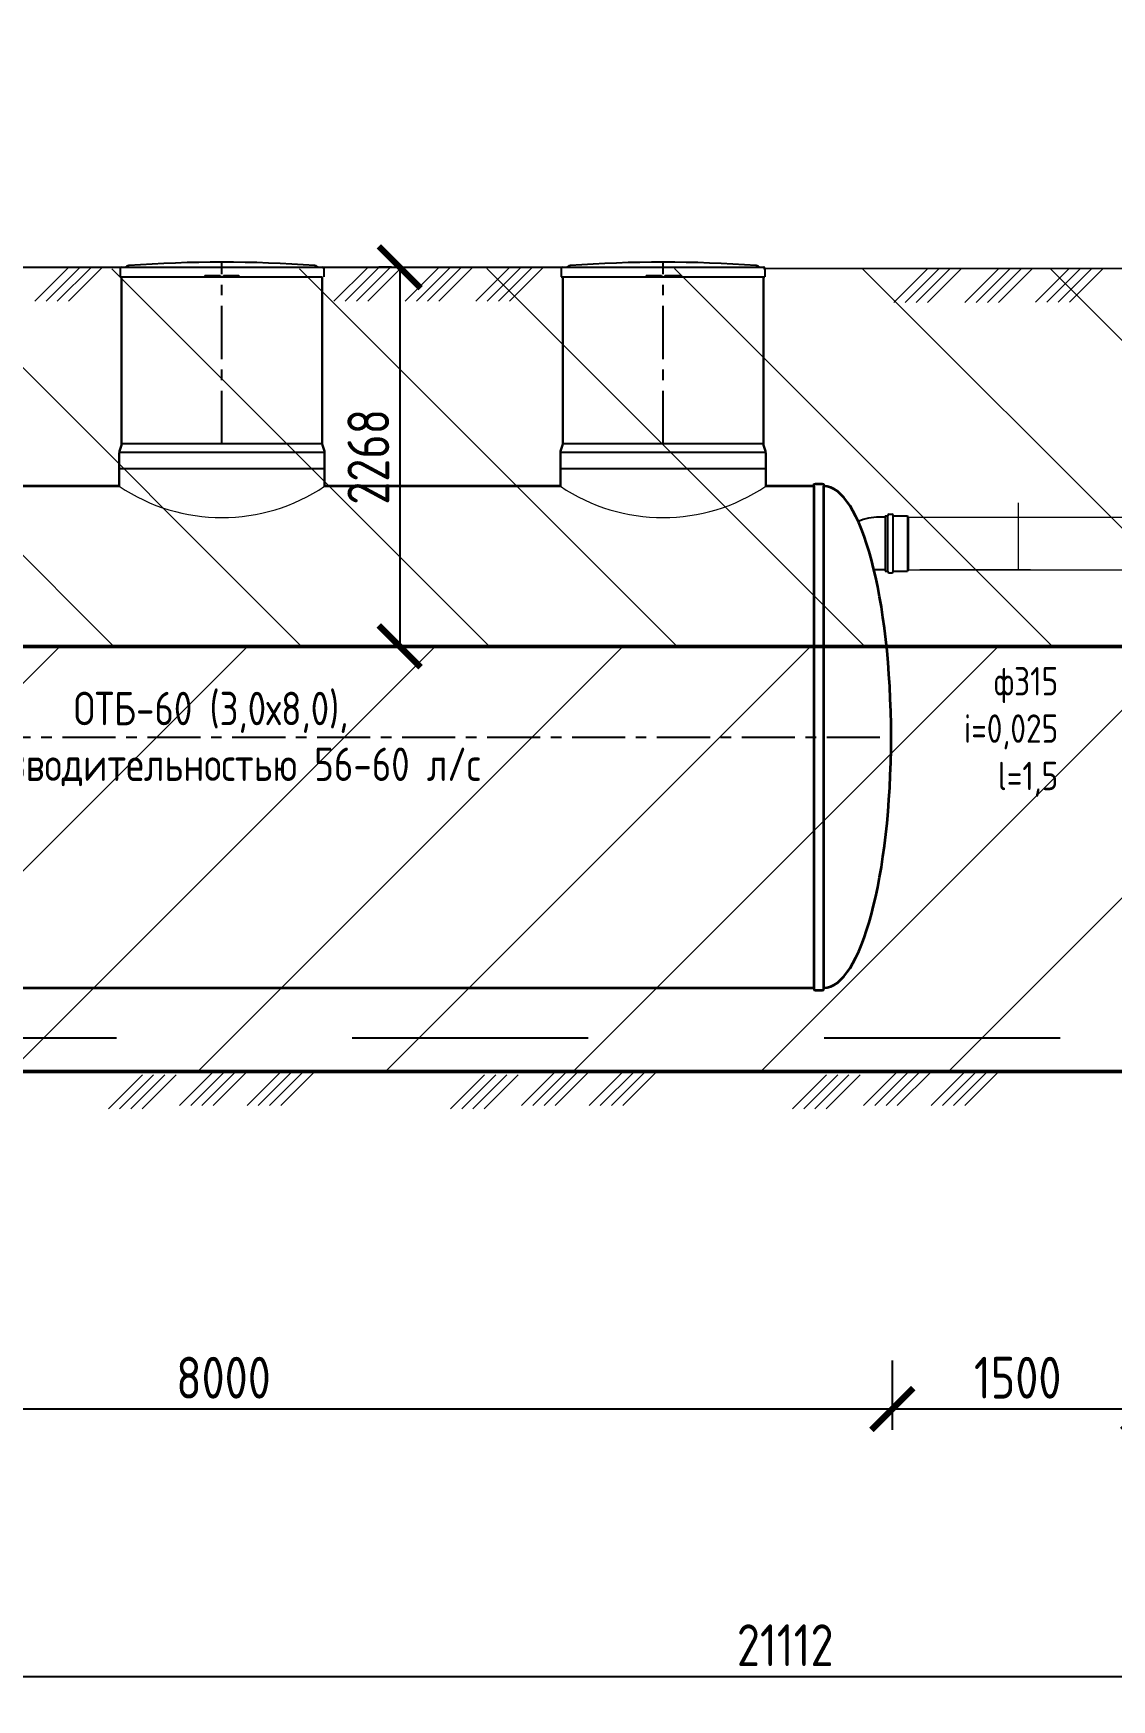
# Model space of a CAD drawing. Header units: millimetres. Extents: x 24859265 to 26550985, y 32092698 to 33532929.
# Drawn here: x 26153278 to 26159728, y 33018749 to 33028716 of the extents above; entities that cross this region are included whole.
import ezdxf

# ---------------------------------------------------------------- set-up
doc = ezdxf.new("R2010")
doc.units = ezdxf.units.MM
doc.linetypes.add('осевая', pattern=[50.8, 31.75, -6.35, 6.35, -6.35])
doc.linetypes.add('Штриховая', pattern=[2822.222233, 1411.111116, -1411.111116])
doc.layers.add('Mitat', color=1, linetype='Continuous')
doc.layers.add('Системный слой', color=7, linetype='Continuous')
doc.layers.add('Труба профиль', color=7, linetype='Continuous', lineweight=50)
doc.layers.add('эколайн', color=7, linetype='Continuous', lineweight=30)
doc.styles.add('ARTEM GOST', font='GOST_0.TTF')
doc.styles.add('GOST 2.304', font='GOST_0.TTF')
doc.styles.get("Standard").update_dxf_attribs({"font": 'arial.ttf'})
doc.dimstyles.new('ISO-25', dxfattribs={"dimtxt": 2.5, "dimasz": 2.5, "dimexe": 1.25, "dimexo": 0.625, "dimtad": 1, "dimtxsty": 'Standard', "dimcen": 2.5, "dimadec": 0, "dimazin": 0, "dimtfac": 1, "dimtmove": 0, "dimatfit": 3, "dimfxl": 1, "dimarcsym": 0})

# ---------------------------------------------------------------- blocks, each defined once
blk = doc.blocks.new('_ArchTick')
at = {"color": 0, "linetype": 'ByBlock', "const_width": 0.15}
blk.add_lwpolyline([(-0.5, -0.5), (0.5, 0.5)], dxfattribs=at)
blk = doc.blocks.new('*D497')
at = {"color": 0, "lineweight": -2, "transparency": 16777216}
for p, q in [((26150416, 33020775.3), (26150416, 33020362.7)), ((26158416, 33020762.5), (26158416, 33020362.7)), ((26158416, 33020487.7), (26150416, 33020487.7))]:
    blk.add_line(p, q, dxfattribs=at)
at = {"color": 0, "lineweight": -2, "transparency": 16777216, "xscale": 250, "yscale": 250, "zscale": 250, "rotation": 180}
blk.add_blockref('_ArchTick', (26150416, 33020487.7), dxfattribs=at)
at = {"color": 0, "lineweight": -2, "transparency": 16777216, "xscale": 250, "yscale": 250, "zscale": 250}
blk.add_blockref('_ArchTick', (26158416, 33020487.7), dxfattribs=at)
at = {"color": 0, "transparency": 16777216, "insert": (26154416, 33020675.2), "char_height": 250, "attachment_point": 5, "style": 'GOST 2.304'}
blk.add_mtext('8000', dxfattribs=at)
blk = doc.blocks.new('*D498')
at = {"color": 0, "lineweight": -2, "transparency": 16777216}
for p, q in [((26158416, 33020777.5), (26158416, 33020362.7)), ((26159916, 33020777.5), (26159916, 33020362.7)), ((26159916, 33020487.7), (26158416, 33020487.7))]:
    blk.add_line(p, q, dxfattribs=at)
at = {"color": 0, "lineweight": -2, "transparency": 16777216, "xscale": 250, "yscale": 250, "zscale": 250, "rotation": 180}
blk.add_blockref('_ArchTick', (26158416, 33020487.7), dxfattribs=at)
at = {"color": 0, "lineweight": -2, "transparency": 16777216, "xscale": 250, "yscale": 250, "zscale": 250}
blk.add_blockref('_ArchTick', (26159916, 33020487.7), dxfattribs=at)
at = {"color": 0, "transparency": 16777216, "insert": (26159166, 33020675.2), "char_height": 250, "attachment_point": 5, "style": 'GOST 2.304'}
blk.add_mtext('1500', dxfattribs=at)
blk = doc.blocks.new('*D512')
at = {"color": 0, "lineweight": -2, "transparency": 16777216}
for p, q in [((26147219.5, 33022445), (26147219.5, 33018762.6)), ((26168331.8, 33022445), (26168331.8, 33018762.6)), ((26147219.5, 33018887.6), (26168331.8, 33018887.6))]:
    blk.add_line(p, q, dxfattribs=at)
at = {"color": 0, "lineweight": -2, "transparency": 16777216, "xscale": 250, "yscale": 250, "zscale": 250, "rotation": 180}
blk.add_blockref('_ArchTick', (26147219.5, 33018887.6), dxfattribs=at)
at = {"color": 0, "lineweight": -2, "transparency": 16777216, "xscale": 250, "yscale": 250, "zscale": 250}
blk.add_blockref('_ArchTick', (26168331.8, 33018887.6), dxfattribs=at)
at = {"color": 0, "transparency": 16777216, "insert": (26157775.6, 33019075.1), "char_height": 250, "attachment_point": 5, "style": 'GOST 2.304'}
blk.add_mtext('21112', dxfattribs=at)
blk = doc.blocks.new('*D546')
at = {"color": 0, "lineweight": -2, "transparency": 16777216}
for p, q in [((26155419.8, 33027317.2), (26155344.9, 33027317.2)), ((26155469.9, 33027317.2), (26155469.9, 33025049.5)), ((26155419.8, 33025049.5), (26155344.9, 33025049.5))]:
    blk.add_line(p, q, dxfattribs=at)
at = {"color": 0, "lineweight": -2, "transparency": 16777216, "xscale": 250, "yscale": 250, "zscale": 250}
for p, rotation in [((26155469.9, 33027317.2), 90), ((26155469.9, 33025049.5), 270)]:
    blk.add_blockref('_ArchTick', p, dxfattribs=dict(at, rotation=rotation))
at = {"color": 0, "transparency": 16777216, "insert": (26155282.4, 33026183.4), "char_height": 250, "attachment_point": 5, "rotation": 90, "style": 'GOST 2.304'}
blk.add_mtext('2268', dxfattribs=at)

msp = doc.modelspace()

# ---------------------------------------------------------------- hatches: boundary and pattern name
at = {"layer": 'Труба профиль', "lineweight": 9}
h = msp.add_hatch(dxfattribs=at)
h.set_pattern_fill('ANSI31', color=1, scale=250, angle=90)
h.set_pattern_definition([(135, (-60535.3, 21290.74), (-561.266008, -561.266008), [])])
edge = h.paths.add_edge_path()
edge.add_spline(control_points=[(26179752.5572, 33025307.9954), (26179752.5572, 33025307.9954), (26176345.244, 33027689.7545), (26170055.9833, 33028716.4982), (26167418.0139, 33027515.2035), (26167155.3326, 33027324.1403)], knot_values=[0, 0, 0, 0, 1010.236813984, 2020.473627967, 2984.688206104, 2984.688206104, 2984.688206104, 2984.688206104], degree=3, periodic=0)
edge.add_line((26167142.3967, 33027315.2303), (26152848.2648, 33027307.1792))
edge.add_line((26152848.2648, 33027307.1792), (26145085.1973, 33026958.0895))
edge.add_line((26145085.1973, 33026958.0895), (26144298.3665, 33026746.9256))
edge.add_line((26144298.3665, 33026746.9256), (26142896.8142, 33025049.5338))
edge.add_line((26142896.8142, 33025049.5338), (26180517.7754, 33025049.5338))
edge.add_line((26180517.7754, 33025049.5338), (26180517.7754, 33025307.9954))
edge.add_line((26180517.7754, 33025307.9954), (26179752.5572, 33025307.9954))
h = msp.add_hatch(dxfattribs=at)
h.set_pattern_fill('ANSI31', color=1, scale=250)
h.set_pattern_definition([(45, (-132126.2, 5417.06), (-561.266008, 561.266008), [])])
h.paths.add_polyline_path([(26180517.7754, 33023641.3543), (26180317.7754, 33023691.3543), (26180717.7754, 33023791.3543), (26180517.7754, 33023841.3543), (26180517.7754, 33025049.5338), (26141075.2067, 33025049.5338), (26141075.2068, 33023841.3543), (26141275.2068, 33023791.3543), (26140875.2068, 33023691.3543), (26141075.2068, 33023641.3543), (26141075.2068, 33022407.4895), (26142024.0537, 33022407.4895), (26142521.7826, 33020512.6816), (26146721.7826, 33020512.6816), (26147219.5115, 33022507.4895), (26168331.7528, 33022507.4895), (26168881.7549, 33022272.9899), (26176247.1956, 33022272.9899), (26177302.7409, 33023341.5781), (26180517.7754, 33023341.5781)])

# ---------------------------------------------------------------- linework, layer by layer
at = {"color": 1, "linetype": 'осевая', "lineweight": 25, "ltscale": 10}
for p, q in [((26154406.6232, 33026260.4219), (26154406.6232, 33027347.4649)), ((26157045.0161, 33026260.4219), (26157045.0161, 33027347.4649)), ((26150404.3717, 33024507.4895), (26158404.3717, 33024507.4895))]:
    msp.add_line(p, q, dxfattribs=at)
at = {"color": 1}
for p, q in [((26152374.9703, 33027316.1763), (26153806.1621, 33027318.7838)), ((26155007.068, 33027318.7839), (26156444.5712, 33027318.7839)), ((26157645.4609, 33027309.8812), (26167164.2352, 33027315.2426))]:
    msp.add_line(p, q, dxfattribs=at)
at = {"lineweight": 20}
for p, q in [((26153287.3039, 33027115.0972), (26153490.7842, 33027318.5774)), ((26153354.6559, 33027115.0972), (26153558.1361, 33027318.5774)), ((26153422.0078, 33027115.0972), (26153625.4881, 33027318.5774)), ((26153489.3599, 33027115.0972), (26153692.8402, 33027318.5774)), ((26155076.7368, 33027113.7579), (26155280.217, 33027317.2382)), ((26155144.0888, 33027113.7579), (26155347.569, 33027317.2382)), ((26155211.4407, 33027113.7579), (26155414.9209, 33027317.2382)), ((26155278.7928, 33027113.7579), (26155482.273, 33027317.2382)), ((26155501.9542, 33027114.5327), (26155705.4344, 33027318.0129)), ((26155569.3062, 33027114.5327), (26155772.7864, 33027318.0129)), ((26155636.6581, 33027114.5327), (26155840.1383, 33027318.0129)), ((26155704.0102, 33027114.5327), (26155907.4904, 33027318.0129)), ((26155925.1267, 33027115.3036), (26156128.6069, 33027318.7839)), ((26155992.4787, 33027115.3036), (26156195.9589, 33027318.7839)), ((26156059.8306, 33027115.3036), (26156263.3108, 33027318.7839)), ((26156127.1827, 33027115.3036), (26156330.6629, 33027318.7839)), ((26158424.7398, 33027106.0005), (26158628.2201, 33027309.4807)), ((26158492.0918, 33027106.0005), (26158695.572, 33027309.4807)), ((26158559.4437, 33027106.0005), (26158762.924, 33027309.4807)), ((26158626.7958, 33027106.0005), (26158830.2761, 33027309.4807)), ((26158849.9572, 33027106.7752), (26159053.4374, 33027310.2554)), ((26158917.3092, 33027106.7752), (26159120.7894, 33027310.2554)), ((26158984.6611, 33027106.7752), (26159188.1413, 33027310.2554)), ((26159052.0132, 33027106.7752), (26159255.4934, 33027310.2554)), ((26159273.1298, 33027107.5462), (26159476.61, 33027311.0264)), ((26159340.4817, 33027107.5462), (26159543.9619, 33027311.0264)), ((26159407.8337, 33027107.5462), (26159611.3139, 33027311.0264)), ((26159475.1858, 33027107.5462), (26159678.666, 33027311.0264)), ((26159170.0348, 33025507.4895), (26159170.0348, 33025907.4895)), ((26158510.7012, 33025822.4895), (26159829.3685, 33025822.4895)), ((26158510.7012, 33025507.4895), (26159829.3685, 33025507.4895)), ((26153727.2835, 33022282.9404), (26153930.7637, 33022486.4206)), ((26153794.6355, 33022282.9404), (26153998.1157, 33022486.4206)), ((26153861.9874, 33022282.9404), (26154065.4676, 33022486.4206)), ((26153929.3395, 33022282.9404), (26154132.8197, 33022486.4206)), ((26154152.4639, 33022304.0092), (26154355.9441, 33022507.4895)), ((26154219.8159, 33022304.0092), (26154423.2961, 33022507.4895)), ((26154287.1678, 33022304.0092), (26154490.648, 33022507.4895)), ((26154354.5199, 33022304.0092), (26154558.0001, 33022507.4895)), ((26154556.5754, 33022304.0092), (26154760.0557, 33022507.4895)), ((26154623.9274, 33022304.0092), (26154827.4076, 33022507.4895)), ((26154691.2793, 33022304.0092), (26154894.7596, 33022507.4895)), ((26154758.6314, 33022304.0092), (26154962.1117, 33022507.4895)), ((26155773.1119, 33022282.9404), (26155976.5921, 33022486.4206)), ((26155840.4639, 33022282.9404), (26156043.9441, 33022486.4206)), ((26155907.8158, 33022282.9404), (26156111.296, 33022486.4206)), ((26155975.1679, 33022282.9404), (26156178.6481, 33022486.4206)), ((26156198.2923, 33022304.0092), (26156401.7726, 33022507.4895)), ((26156265.6443, 33022304.0092), (26156469.1245, 33022507.4895)), ((26156332.9962, 33022304.0092), (26156536.4765, 33022507.4895)), ((26156400.3483, 33022304.0092), (26156603.8286, 33022507.4895)), ((26156602.4039, 33022304.0092), (26156805.8841, 33022507.4895)), ((26156669.7558, 33022304.0092), (26156873.236, 33022507.4895)), ((26156737.1078, 33022304.0092), (26156940.588, 33022507.4895)), ((26156804.4599, 33022304.0092), (26157007.9401, 33022507.4895)), ((26157818.9404, 33022282.9404), (26158022.4206, 33022486.4206)), ((26157886.2923, 33022282.9404), (26158089.7725, 33022486.4206)), ((26157953.6443, 33022282.9404), (26158157.1245, 33022486.4206)), ((26158020.9964, 33022282.9404), (26158224.4766, 33022486.4206)), ((26158244.1208, 33022304.0092), (26158447.601, 33022507.4895)), ((26158311.4727, 33022304.0092), (26158514.9529, 33022507.4895)), ((26158378.8247, 33022304.0092), (26158582.3049, 33022507.4895)), ((26158446.1768, 33022304.0092), (26158649.657, 33022507.4895)), ((26158648.2323, 33022304.0092), (26158851.7125, 33022507.4895)), ((26158715.5842, 33022304.0092), (26158919.0645, 33022507.4895)), ((26158782.9362, 33022304.0092), (26158986.4164, 33022507.4895)), ((26158850.2883, 33022304.0092), (26159053.7685, 33022507.4895))]:
    msp.add_line(p, q, dxfattribs=at)
at = {"lineweight": 30}
for p, q in [((26153806.6232, 33027260.4219), (26153806.6232, 33026260.4219)), ((26155006.6232, 33027260.4219), (26155006.6232, 33026267.2389)), ((26156445.0161, 33027260.4219), (26156445.0161, 33026260.4219)), ((26157645.0161, 33027260.4219), (26157645.0161, 33026267.2389)), ((26153793.9512, 33026216.5067), (26153805.2951, 33026253.6689)), ((26155019.2951, 33026216.5067), (26155007.9512, 33026253.6689)), ((26156432.3441, 33026216.5067), (26156443.688, 33026253.6689)), ((26157657.688, 33026216.5067), (26157646.3441, 33026253.6689)), ((26153792.6232, 33026203.9995), (26153792.6232, 33026007.4895)), ((26155020.6232, 33026203.9995), (26155020.6232, 33026007.4895)), ((26156431.0161, 33026203.9995), (26156431.0161, 33026007.4895)), ((26157659.0161, 33026203.9995), (26157659.0161, 33026007.4895))]:
    msp.add_line(p, q, dxfattribs=at)
msp.add_line((26156445.0161, 33027260.4219), (26157645.0161, 33027260.4219))
at = {"lineweight": 25}
for p, q in [((26155006.956, 33026260.4219), (26153806.2904, 33026260.4219)), ((26157645.3489, 33026260.4219), (26156444.6833, 33026260.4219)), ((26155020.2904, 33026209.7537), (26153792.956, 33026209.7537)), ((26157658.6833, 33026209.7537), (26156431.3489, 33026209.7537)), ((26155020.6232, 33026110.9995), (26153792.6232, 33026110.9995)), ((26157659.0161, 33026110.9995), (26156431.0161, 33026110.9995))]:
    msp.add_line(p, q, dxfattribs=at)
at = {"color": 7, "lineweight": 25}
for p, q in [((26158374.2556, 33025822.4895), (26158338.0505, 33025822.4895)), ((26158374.2556, 33025830.1895), (26158374.2556, 33025499.7895)), ((26158374.2556, 33025830.1895), (26158389.2556, 33025830.1895)), ((26158389.2556, 33025498.1895), (26158389.2556, 33025831.7895)), ((26158397.9556, 33025840.4895), (26158413.2556, 33025840.4895)), ((26158421.9556, 33025498.1895), (26158421.9556, 33025831.7895)), ((26158421.9556, 33025830.1895), (26158506.2556, 33025830.1895)), ((26158510.7012, 33025822.4895), (26158506.2556, 33025830.1895)), ((26158374.2556, 33025507.4895), (26158306.4437, 33025507.4895)), ((26158374.2556, 33025499.7895), (26158389.2556, 33025499.7895)), ((26158397.9556, 33025489.4895), (26158413.2556, 33025489.4895)), ((26158421.9556, 33025499.7895), (26158506.2556, 33025499.7895)), ((26158510.7012, 33025507.4895), (26158506.2556, 33025499.7895))]:
    msp.add_line(p, q, dxfattribs=at)
at = {"color": 4, "linetype": 'Штриховая'}
msp.add_line((26141075.2068, 33022707.4895), (26180517.7754, 33022707.4895), dxfattribs=at)
at = {"lineweight": 35}
for points in [[(26153792.6232, 33026007.4895), (26152382.2303, 33026007.4895)], [(26156431.0161, 33026007.4895), (26155020.6232, 33026007.4895)], [(26157946.6232, 33026007.4895), (26157659.0161, 33026007.4895)], [(26157946.6232, 33026007.4895), (26157946.6232, 33023007.4895)], [(26158006.6232, 33023007.4895), (26158006.6232, 33026007.4895)], [(26150866.6232, 33023007.4895), (26157946.6232, 33023007.4895)]]:
    msp.add_lwpolyline(points, dxfattribs=at)
for points in [[(26157946.6232, 33026007.4911), (26157946.6232, 33026012.4911, -0.414213562), (26157956.6232, 33026022.4911), (26157996.6232, 33026022.4911)], [(26157996.6232, 33026022.4911, -0.414213562), (26158006.6232, 33026012.4911), (26158006.6232, 33026007.4895)], [(26157946.6232, 33023007.4878), (26157946.6232, 33023002.4878, 0.414213562), (26157956.6232, 33022992.4878), (26157996.6232, 33022992.4878)], [(26157996.6232, 33022992.4878, 0.414213562), (26158006.6232, 33023002.4878), (26158006.6232, 33023007.4895)]]:
    msp.add_lwpolyline(points, format="xyb", dxfattribs=at)
at = {"color": 7, "lineweight": 25}
for centre, radius, start, end in [((26154406.6232, 33019344.0465), 8003.4184, 86.01630263, 93.98369737), ((26157045.0161, 33019344.0465), 8003.4184, 86.01630263, 93.98369737), ((26153828.6208, 33027333.6216), 14.8378, 270.00090244, 300.58038667), ((26153857.8205, 33027295.8681), 33.0566, 102.60850985, 130.91712828), ((26154955.4258, 33027295.8681), 33.0566, 49.08287172, 77.39149015), ((26154984.6255, 33027333.6216), 14.8378, 239.41961333, 269.99909756), ((26156467.0137, 33027333.6216), 14.8378, 270.00090244, 300.58038667), ((26156496.2134, 33027295.8681), 33.0566, 102.60850985, 130.91712828), ((26157593.8187, 33027295.8681), 33.0566, 49.08287172, 77.39149015), ((26157623.0184, 33027333.6216), 14.8378, 239.41961333, 269.99909756), ((26158338.0505, 33025507.4895), 315, 90, 113.50776372), ((26158397.9556, 33025831.7895), 8.7, 90, 180), ((26158413.2556, 33025831.7895), 8.7, 0, 90), ((26158397.9556, 33025498.1895), 8.7, 180, 270), ((26158413.2556, 33025498.1895), 8.7, 270, 0)]:
    msp.add_arc(centre, radius, start, end, dxfattribs=at)
at = {"lineweight": 30}
for centre, start, end in [((26153736.6232, 33026267.2397), 348.82142952, 0), ((26155076.6232, 33026267.2397), 180, 191.17857048), ((26156375.0161, 33026267.2397), 348.82142952, 0), ((26157715.0161, 33026267.2397), 180, 191.17857048), ((26153862.6232, 33026202.936), 168.82142952, 180), ((26154950.6232, 33026202.936), 0, 11.17857048), ((26156501.0161, 33026202.936), 168.82142952, 180), ((26157589.0161, 33026202.936), 0, 11.17857048)]:
    msp.add_arc(centre, 70, start, end, dxfattribs=at)
at = {"lineweight": 20}
for centre in [(26154406.6232, 33026917.831), (26157045.0161, 33026917.831)]:
    msp.add_arc(centre, 1098.0518, 236.00143224, 303.99856776, dxfattribs=at)
at = {"lineweight": 35}
msp.add_ellipse((26158006.6232, 33024507.4895), major_axis=(0, 1500), ratio=0.268167651, start_param=3.141592654, end_param=6.283185307, dxfattribs=at)
at = {"layer": 'Mitat', "color": 7, "lineweight": 25}
for p, q in [((26158506.2556, 33025830.1895), (26158506.2556, 33025499.7895)), ((26158510.7012, 33025822.4895), (26158510.7012, 33025507.4895))]:
    msp.add_line(p, q, dxfattribs=at)
at = {"layer": 'Системный слой', "color": 7, "lineweight": 25}
for p, q in [((26153797.2756, 33027309.8812), (26153797.2756, 33027260.4219)), ((26153797.2756, 33027260.4219), (26154305.0072, 33027260.4219)), ((26153806.1783, 33027318.7839), (26155007.068, 33027318.7839)), ((26154305.0072, 33027268.3354), (26154309.2818, 33027268.3354)), ((26154305.0072, 33027268.3354), (26154305.0072, 33027260.4219)), ((26154305.0072, 33027260.4219), (26154309.2818, 33027260.4219)), ((26154309.2818, 33027268.3354), (26154333.9748, 33027268.3354)), ((26154309.2818, 33027268.3354), (26154309.2818, 33027260.4219)), ((26154309.2818, 33027260.4219), (26154333.9748, 33027260.4219)), ((26154333.9748, 33027268.3354), (26154396.7313, 33027268.3354)), ((26154333.9748, 33027260.4219), (26154396.7313, 33027260.4219)), ((26154396.7313, 33027268.3354), (26154396.7313, 33027260.4219)), ((26154396.7313, 33027260.4219), (26154416.515, 33027260.4219)), ((26154416.515, 33027268.3354), (26154416.515, 33027260.4219)), ((26154416.515, 33027268.3354), (26154479.2716, 33027268.3354)), ((26154416.515, 33027260.4219), (26154479.2716, 33027260.4219)), ((26154479.2716, 33027268.3354), (26154503.9646, 33027268.3354)), ((26154479.2716, 33027260.4219), (26154503.9646, 33027260.4219)), ((26154503.9646, 33027268.3354), (26154503.9646, 33027260.4219)), ((26154503.9646, 33027268.3354), (26154508.2391, 33027268.3354)), ((26154503.9646, 33027260.4219), (26154508.2391, 33027260.4219)), ((26154508.2391, 33027268.3354), (26154508.2391, 33027260.4219)), ((26154508.2391, 33027260.4219), (26155006.6232, 33027260.4219)), ((26155015.9707, 33027309.8812), (26155015.9707, 33027260.4219)), ((26156435.6685, 33027309.8812), (26156435.6685, 33027260.4219)), ((26156435.6685, 33027260.4219), (26156943.4001, 33027260.4219)), ((26156444.5712, 33027318.7839), (26157645.4609, 33027318.7839)), ((26156943.4001, 33027268.3354), (26156947.6747, 33027268.3354)), ((26156943.4001, 33027268.3354), (26156943.4001, 33027260.4219)), ((26156943.4001, 33027260.4219), (26156947.6747, 33027260.4219)), ((26156947.6747, 33027268.3354), (26156972.3677, 33027268.3354)), ((26156947.6747, 33027268.3354), (26156947.6747, 33027260.4219)), ((26156947.6747, 33027260.4219), (26156972.3677, 33027260.4219)), ((26156972.3677, 33027268.3354), (26157035.1242, 33027268.3354)), ((26156972.3677, 33027260.4219), (26157035.1242, 33027260.4219)), ((26157035.1242, 33027268.3354), (26157035.1242, 33027260.4219)), ((26157035.1242, 33027260.4219), (26157054.9079, 33027260.4219)), ((26157054.9079, 33027268.3354), (26157117.6645, 33027268.3354)), ((26157054.9079, 33027268.3354), (26157054.9079, 33027260.4219)), ((26157054.9079, 33027260.4219), (26157117.6645, 33027260.4219)), ((26157117.6645, 33027268.3354), (26157142.3575, 33027268.3354)), ((26157117.6645, 33027260.4219), (26157142.3575, 33027260.4219)), ((26157142.3575, 33027268.3354), (26157142.3575, 33027260.4219)), ((26157142.3575, 33027268.3354), (26157146.632, 33027268.3354)), ((26157142.3575, 33027260.4219), (26157146.632, 33027260.4219)), ((26157146.632, 33027268.3354), (26157146.632, 33027260.4219)), ((26157146.632, 33027260.4219), (26157654.3636, 33027260.4219)), ((26157654.3636, 33027309.8812), (26157654.3636, 33027260.4219))]:
    msp.add_line(p, q, dxfattribs=at)
for centre, start, end in [((26153806.1783, 33027309.8812), 90, 180), ((26155007.068, 33027309.8812), 0, 90), ((26156444.5712, 33027309.8812), 90, 180), ((26157645.4609, 33027309.8812), 0, 90)]:
    msp.add_arc(centre, 8.9027, start, end, dxfattribs=at)
at = {"layer": 'Труба профиль', "color": 1}
msp.add_line((26141075.2067, 33025049.5338), (26180517.7754, 33025049.5338), dxfattribs=at)
msp.add_lwpolyline([(26141075.2068, 33022407.4895), (26142024.0537, 33022407.4895), (26142521.7826, 33020512.6816), (26146721.7826, 33020512.6816), (26147219.5115, 33022507.4895), (26168331.7528, 33022507.4895), (26168881.7549, 33022272.9899), (26176247.1956, 33022272.9899), (26177302.7409, 33023341.5781), (26180517.7754, 33023341.5781)], dxfattribs=at)
at = {"layer": 'эколайн', "lineweight": 13, "ltscale": 200}
msp.add_line((26159243.4315, 33025507.4895), (26158580.2399, 33025507.4895), dxfattribs=at)

# ---------------------------------------------------------------- texts
at = {"lineweight": 20, "style": 'ARTEM GOST'}
for s, insert, char_height, width, attachment_point in [('ф315\\Pi=0,025\\Pl=1,5', (26159408.9072, 33024926.1228), 170, 1585.180995, 3), ('\\pi918.17;ОТБ-60 (3,0х8,0), \\P\\pi49.688;производительностью 56-60 л/с', (26152602.501, 33024777.9488), 200, 3508.95414, 1)]:
    msp.add_mtext(s, dxfattribs=dict(at, insert=insert, char_height=char_height, width=width, attachment_point=attachment_point))

# ---------------------------------------------------------------- dimensions: what is measured, and where the dimension line sits
at = {"color": 1}
dim = msp.add_linear_dim(base=(26155469.8692, 33025049.5338), p1=(26155482.273, 33027317.2382), p2=(26155482.273, 33025049.5338), angle=90, dimstyle='ISO-25', override={"dimscale": 100, "dimdec": 0, "dimtxsty": 'GOST 2.304', "dimblk1": 'ArchTick', "dimblk2": 'ArchTick', "dimsah": 1}, dxfattribs=at)
dim.commit()
dim.dimension.update_dxf_attribs({"geometry": '*D546', "text_midpoint": (26155282.3692, 33026183.386)})
dim = msp.add_linear_dim(base=(26168331.7528, 33018887.6097), p1=(26147219.5115, 33022507.4895), p2=(26168331.7528, 33022507.4895), dimstyle='ISO-25', override={"dimscale": 100, "dimdec": 0, "dimtxsty": 'GOST 2.304', "dimblk1": 'ArchTick', "dimblk2": 'ArchTick', "dimsah": 1}, dxfattribs=at)
dim.commit()
dim.dimension.update_dxf_attribs({"geometry": '*D512', "text_midpoint": (26157775.6321, 33019075.1097)})
for base, p1, p2, picture, middle in [((26150416.0141, 33020487.6546), (26158416.0141, 33020824.9744), (26150416.0141, 33020837.7662), '*D497', (26154416.0141, 33020675.1546)), ((26158416.0141, 33020487.6546), (26159916.0141, 33020839.9744), (26158416.0141, 33020839.9744), '*D498', (26159166.0141, 33020675.1546))]:
    dim = msp.add_linear_dim(base=base, p1=p1, p2=p2, angle=180, dimstyle='ISO-25', override={"dimscale": 100, "dimdec": 0, "dimlfac": 1, "dimtxsty": 'GOST 2.304', "dimblk1": 'ArchTick', "dimblk2": 'ArchTick', "dimsah": 1})
    dim.commit()
    dim.dimension.update_dxf_attribs({"geometry": picture, "text_midpoint": middle})

doc.saveas('drawing.dxf')
